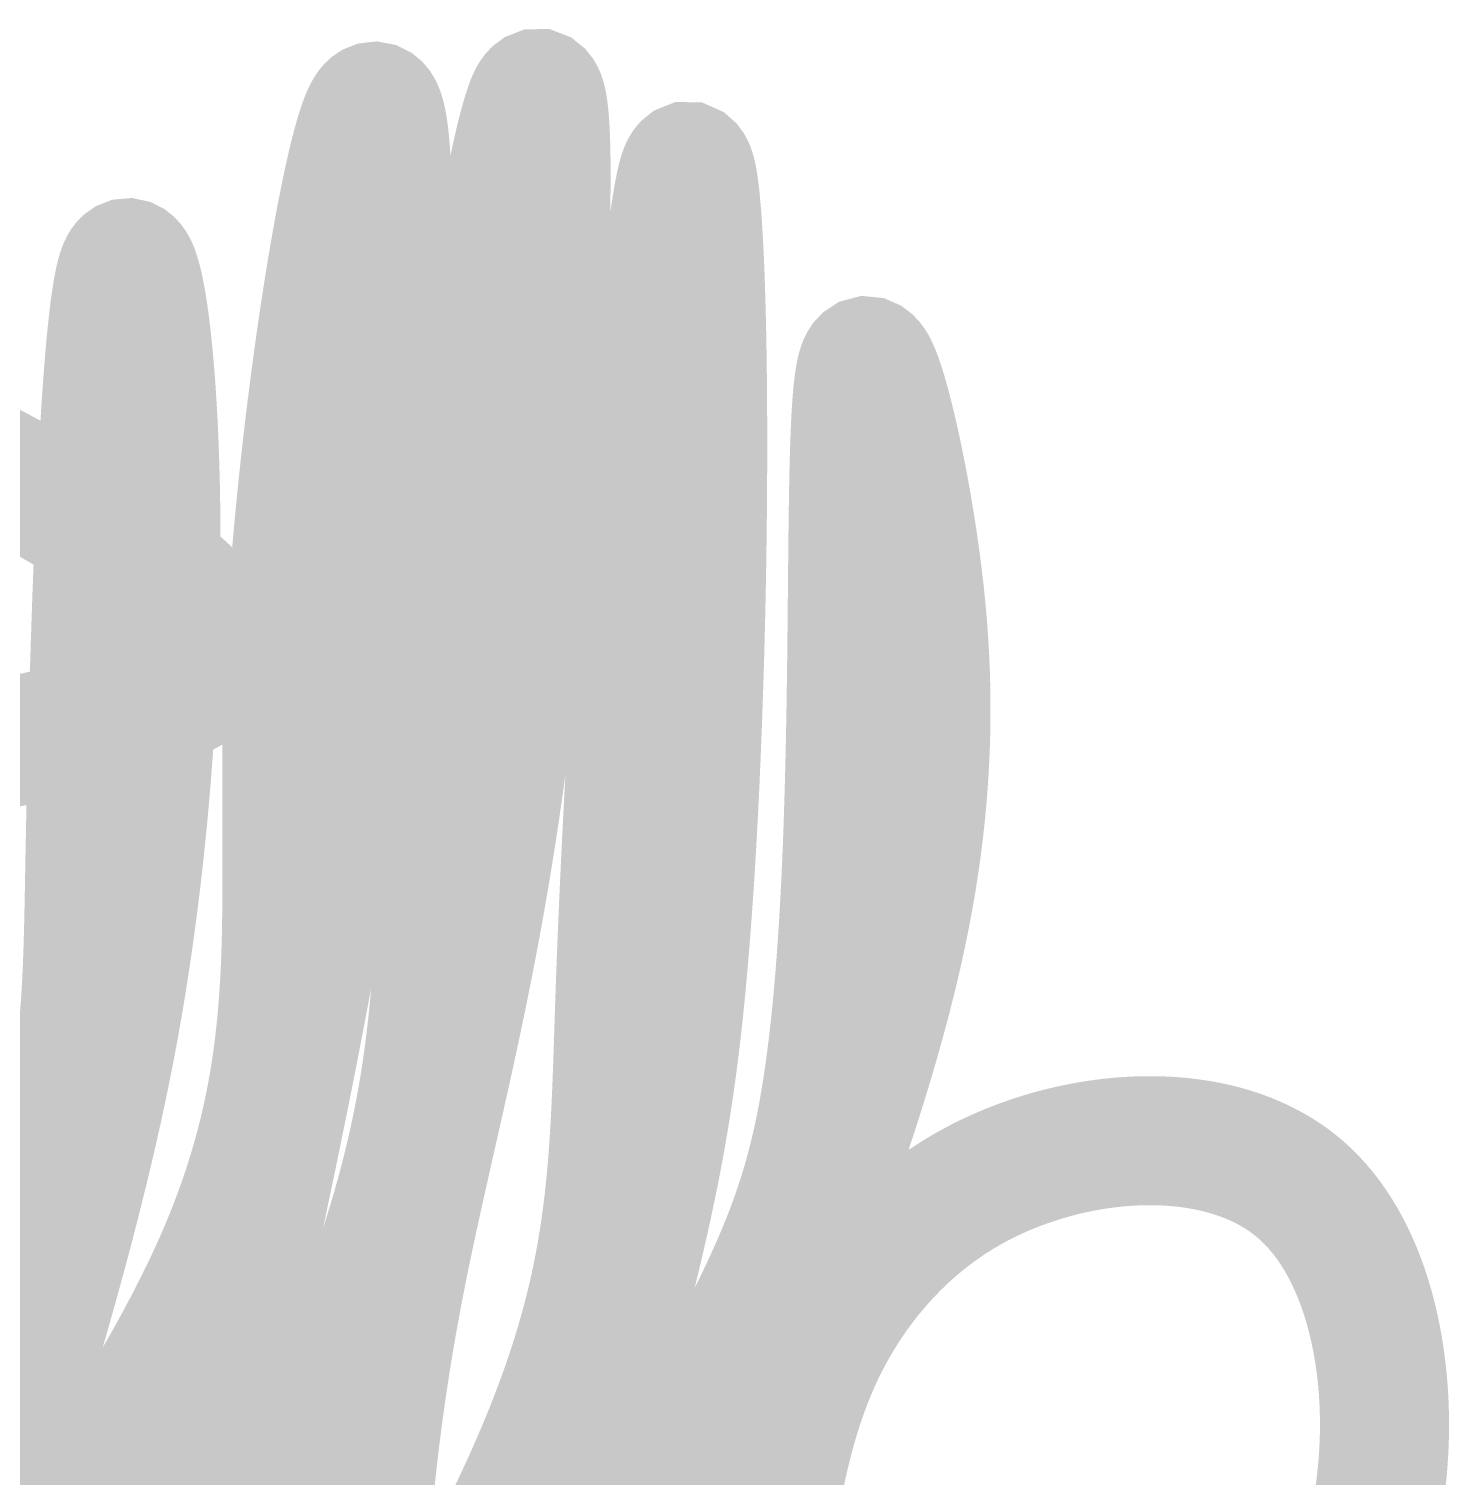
# Model space of a CAD drawing. Header units: millimetres. Extents: x 108335 to 288936, y -578047 to -548347.
# Drawn here: x 212754.4 to 212886.4, y -553737.9 to -553603.3 of the extents above; entities that cross this region are included whole.
import ezdxf
from ezdxf.enums import TextEntityAlignment as Align

# ---------------------------------------------------------------- set-up
doc = ezdxf.new("R2010")
doc.units = ezdxf.units.MM
doc.header["$MEASUREMENT"] = 0
for name, color, linetype, lineweight in [('LC Dim', 8, 'Continuous', 18), ('LC ISO', 153, 'Continuous', 13), ('LC Net thay', 7, 'Continuous', 25), ('LC Text1', 3, 'Continuous', 20)]:
    doc.layers.add(name, color=color, linetype=linetype, lineweight=lineweight)
doc.styles.add('Khungten', font='VHAVAN.TTF', dxfattribs={"width": 0.9, "height": 5000})
doc.styles.add('Title', font='VHBLACK.TTF', dxfattribs={"width": 0.8})

# ---------------------------------------------------------------- blocks, each defined once
blk = doc.blocks.new('a tuan anh')
at = {"layer": 'LC ISO', "const_width": 30}
for points in [[(175.2264094937564, 29.85098940899479), (182.3256619141612, 31.47080335929058), (189.4816838675761, 33.13686471321853), (196.6957157962024, 34.84993279217451), (200.3201728094427, 35.72493924324226), (203.9298433937074, 36.61582836951129), (207.4943209551129, 37.52664572620415), (209.2501102622773, 37.99079173078644), (210.9831988057558, 38.46143688073789), (212.6897857495787, 38.93908687200746), (214.3660702577326, 39.42424740050046), (216.0082514942624, 39.91742416215129), (217.61252862314, 40.41912285287981), (219.1751008084102, 40.92984916862042), (220.6921672140743, 41.45010880529298), (222.1599270041334, 41.98040745881735), (223.5745793426177, 42.52125082511338), (224.9323233935283, 43.07314460011548), (226.2293583208811, 43.63659447975806), (227.4618832886772, 44.21210615994642), (228.6260974609322, 44.80018533660041), (229.7182000016765, 45.40133770566899), (230.7343900748965, 46.01606896305748), (231.2128301749472, 46.32868470484391), (231.6708668446227, 46.64488480470027), (232.1080249794177, 46.96473247458925), (232.5238294748415, 47.28829092651722), (232.9178052264033, 47.61562337246141), (233.2895447042247, 47.94678253887105), (233.6390632830153, 48.28175553012989), (233.9665396021737, 48.62050411682867), (234.2721526499954, 48.96299001543957), (234.5560814147175, 49.30917494243477), (234.8185048846208, 49.65902061427187), (235.059602047957, 50.01248874745215), (235.2795518929925, 50.36954105843324), (235.4785334079788, 50.73013926367275), (235.656725581197, 51.09424507964286), (235.8143074008985, 51.46182022284484), (235.9514578553499, 51.83282640972175), (236.0683559328027, 52.20722535676032), (236.1651806215377, 52.58497878041817), (236.2421109098068, 52.96604839718202), (236.2993257858761, 53.3503959235095), (236.337004238012, 53.73798307587276), (236.3544678235048, 54.52272312462446), (236.2959335724008, 55.31996227521449), (236.1628333908011, 56.12939425937657), (235.9565991848067, 56.95071280890261), (235.6786628605041, 57.78361165556998), (235.3304563240235, 58.62778453114151), (234.9134114814369, 59.48292516739457), (234.4289602388744, 60.34872729610652), (233.878534502408, 61.22488464902563), (233.2635661781678, 62.11109095794382), (232.5854871722404, 63.00703995463846), (231.8457293907122, 63.91242537085782), (231.0457247397135, 64.82694093839382), (230.1869051253307, 65.75028038899472), (229.2707024536794, 66.68213745445246), (228.2985486308462, 67.62220586654439), (227.2718755629321, 68.57017935701879), (226.1921151560382, 69.52575165766757), (225.0606993162946, 70.48861650025356), (223.8790599497588, 71.45846761653956), (222.6486289625609, 72.43499873830297), (221.370838260802, 73.41790359732113), (220.047119750554, 74.40687592537142), (218.6789053379616, 75.40160945420212), (217.2676269290969, 76.40179791560513), (215.8147164300899, 77.40713504134328), (214.3216057469981, 78.41731456320849), (212.7897267859662, 79.43203021293448), (211.2205114530661, 80.45097572231316), (209.6153916544135, 81.47384482312191), (207.9757992961095, 82.50033124712354), (206.303166284255, 83.53012872609543), (204.5989245249511, 84.56293099180039), (202.864505924299, 85.59843177601579), (201.1013423883996, 86.63632481050445), (199.3108658233541, 87.67630382705829), (197.494508135278, 88.71806255742558), (195.6537012302433, 89.76129473339824), (193.7898770143802, 90.80569408672454), (191.9044673937606, 91.8509543491964), (189.9989042745146, 92.89676925257663), (186.1330451645335, 94.98883790915716), (182.2037549332017, 97.07944991064142), (178.2224888293713, 99.16615511119016), (174.2007021018362, 101.2465033649642)], [(176.6139217449818, -134.2255990901322), (178.2828572587896, -130.0157353547111), (179.9385800026066, -125.74754582491), (181.5754296914965, -121.4362951318617), (183.1877460405522, -117.0972479066841), (184.7698687648663, -112.7456687805097), (186.3161375795316, -108.3968223845004), (187.820892199612, -104.065973349745), (189.2784723402001, -99.76838630741986), (189.9878031416447, -97.63683623063844), (190.6832177163888, -95.51932588862837), (191.3640085287916, -93.4177633602958), (192.0294680432562, -91.33405672453227), (192.6788887241564, -89.27011406020029), (193.3115630358807, -87.2278434462205), (193.9267834428319, -85.2091529614845), (194.5238424093695, -83.21595068488386), (195.1020323998819, -81.25014469528105), (195.6606458787865, -79.31364307159674), (196.1990843370586, -77.40806762145075), (196.7174628690991, -75.533166443769), (197.2161835950974, -73.68793399364222), (197.6956494178448, -71.87136267137248), (198.1562632400746, -70.08244487727643), (198.5984279645781, -68.32017301162705), (199.0225464941177, -66.58353947477008), (199.4290217314847, -64.87153666696395), (199.8182565794123, -63.1831569885544), (200.1906539406918, -61.51739283979987), (200.5466167180857, -59.87323662104609), (200.8865478143562, -58.24968073256605), (201.2108501322946, -56.64571757467638), (201.5199265746633, -55.06033954767918), (201.8141800442099, -53.49253905187652), (202.094013443726, -51.9413084875705), (202.3598296759592, -50.40564025506319), (202.6120316437155, -48.88452675467124), (203.0772043967736, -45.88193355138355), (203.4927549250715, -42.92546808015322), (203.8619064507511, -40.00706954341149), (204.187882195969, -37.11867714358959), (204.4739053828671, -34.25223008307512), (204.7231992336165, -31.39966756432841), (204.9389869703591, -28.5529287897516), (205.1244918152515, -25.70395296180504), (205.2829369904357, -22.84467928287631), (205.4175457180827, -19.96704695541121), (205.5315412203199, -17.06299518182641), (205.628146719333, -14.12446316456771), (205.7105854372639, -11.14339010602271), (205.7820805962547, -8.11171520865173), (205.8458554184617, -5.021377674856922), (205.9051331260416, -1.864316707098624), (205.9631369411509, 1.367528492250131), (205.9926683959493, 3.014014177984791), (206.0230802184669, 4.682173079519998), (206.054567863408, 6.3720532618172), (206.0871442633797, 8.082858548150398), (206.1555876594502, 11.56393299263436), (206.2284590687777, 15.11877353244927), (206.3058071534906, 18.74075728704338), (206.3876805757172, 22.42326137585042), (206.474127997586, 26.1596629183332), (206.5651980811817, 29.94333903392544), (206.6609394886473, 33.76766684208997), (206.7614008820965, 37.62602346227504), (206.8666309236578, 41.51178601391439), (207.091591599572, 49.33903738937806), (207.3362108133442, 57.19643792405259), (207.6008778619434, 65.03100457353867), (207.7408509796078, 68.92316798993852), (207.885982042324, 72.78975429339334), (208.0363197122206, 76.6241406033514), (208.1919126514258, 80.41970403923187), (208.3528095220536, 84.16982172051212), (208.5190589862177, 87.8678707666113), (208.6907097060466, 91.50722829702136), (208.8678103436687, 95.08127143114689), (209.0504095611977, 98.58337728845072), (209.143786344328, 100.305384088133), (209.2385560207185, 102.0069229883957), (209.3347246731719, 103.6871661291661), (209.4322983844031, 105.3452856504009), (209.5312832372147, 106.9804536920128), (209.6316853143508, 108.5918423939293), (209.7335106985847, 110.1786238960922), (209.8367654726753, 111.7399703384435), (209.9414557193813, 113.2750538608816), (210.0475875214906, 114.7830466033629), (210.155166961762, 116.2631207058148), (210.2642001229397, 117.7144483081647), (210.3746930877969, 119.1362015503255), (210.4866519391217, 120.5275525722536), (210.6000827596581, 121.8876735138765), (210.714991632165, 123.2157365151361), (210.8313846394303, 124.5109137159307), (210.9492678641836, 125.7723772562167), (211.0686473892274, 126.9992992759071), (211.1895292973059, 128.1908519149583), (211.3119196711923, 129.3462073132687), (211.4358245936455, 130.4645376107947), (211.5612501474388, 131.5450149474636), (211.688202415331, 132.5868114631885), (211.8166874800809, 133.5890992979257), (211.9467114244762, 134.5510505916027), (212.0782803312468, 135.4718374841323), (212.2114002831804, 136.3506321154418), (212.3460773630504, 137.1866066255025), (212.4823176536011, 137.9789331541979), (212.6201272376056, 138.7267838414846), (212.7595121978375, 139.42933082729), (212.9004786170408, 140.0857462515414), (213.0430325779889, 140.6952022541809), (213.1871801634697, 141.2568709751213), (213.3329274562275, 141.7699245543045), (213.4802805390209, 142.2335351316724), (213.6292454946233, 142.6468748471234), (213.7798244339938, 143.0091564356262), (213.9319531176734, 143.3202707831515), (214.0855124414375, 143.5806695357896), (214.2403816523583, 143.7908211901668), (214.396439997523, 143.9511942429235), (214.5535667240329, 144.0622571906424), (214.7116410789604, 144.1244785299932), (214.8705423093925, 144.1383267575584), (215.0301496624015, 144.1042703700077), (215.1903423851181, 144.0227778639528), (215.3509997245856, 143.8943177360052), (215.5120009279199, 143.719358482791), (215.6732252421789, 143.4983686009509), (215.8345519144787, 143.2318165870965), (215.9958601918916, 142.9201709378685), (216.1570293215045, 142.5639001498785), (216.3179385504045, 142.1634727197525), (216.4784671256784, 141.7193571441167), (216.6384942944132, 141.2320219196117), (216.7978993036959, 140.7019355428492), (216.9565614006133, 140.1295665104553), (217.1143598322524, 139.5153833190561), (217.2711738457147, 138.8598544652923), (217.4268826880434, 138.1634484457609), (217.5813656063838, 137.4266337571025), (217.734501847779, 136.6498788959434), (217.8861706593307, 135.8336523589096), (218.0362512881111, 134.9784226426127), (218.1846229812363, 134.084658243708), (218.3311649857787, 133.1528276587924), (218.4757565488253, 132.1833993845066), (218.6182769174484, 131.1768419174623), (218.7586053387495, 130.1336237543001), (218.8966210598301, 129.054213391646), (219.032203327748, 127.9390793261118), (219.1652313896047, 126.7886900543381), (219.2955844924727, 125.6035140729364), (219.4231418834534, 124.3840198785474), (219.5477828096482, 123.1306759677682), (219.6693865181151, 121.8439508372539), (219.7878322559409, 120.5243129836308), (219.9029992702417, 119.1722309034958), (220.0147668080754, 117.7881730935042), (220.1230141165433, 116.3726080502674), (220.2276204427326, 114.9260042704118), (220.3284650337155, 113.4488302505633), (220.4254271365935, 111.9415544873482), (220.518385998439, 110.4046454773925), (220.6072208663682, 108.8385717173223), (220.6918109874387, 107.2438017037639), (220.7720356087375, 105.6208039333287), (220.8477739773807, 103.9700469026575), (220.9189053404261, 102.2919991083909), (220.9853089449607, 100.5871290471114), (221.0468640380859, 98.85590521548875), (221.1034498668741, 97.09879611012002), (221.1549456784269, 95.31627022763132), (221.2012307198311, 93.50879606467788), (221.2421842381591, 91.67684211784217), (221.2776854805124, 89.82087688377942), (221.3076136939635, 87.94136885911576), (221.3318481255992, 86.0387865404482), (221.350268022521, 84.11359842444654), (221.362752631816, 82.16627300769323), (221.3691812005418, 80.19727878684353), (221.3694329758291, 78.20708425849443), (221.3633872047358, 76.19615791930119), (221.3509231343487, 74.16496826588991), (221.3319200117548, 72.11398379484308), (221.3062570840702, 70.04367300283047), (221.2344688016747, 65.84694644238334), (221.1345922638575, 61.57853655749932), (221.0056614473142, 57.24219132121652), (220.8467103287549, 52.84165870651486), (220.6567728848604, 48.3806866864179), (220.4348830923118, 43.8630232339201), (220.1800749278336, 39.29241632203048), (219.8913823680923, 34.67261392374348), (219.5678393897979, 30.00736401208269), (219.2084799696313, 25.300414560028), (218.8123380843026, 20.55551354058844), (218.3784477104928, 15.77640892678755), (217.9058428248973, 10.96684869160526), (217.3935574042116, 6.130580808065133), (216.8406254251313, 1.271353249147069), (216.2460808643664, -3.607086012110813), (215.6089576985833, -8.500989002743154), (214.9282899044774, -13.40660774971184), (214.2031114587735, -18.32019428003696), (213.4324563381233, -23.23800062069495), (212.6153585192515, -28.1562787987059), (211.7508519788389, -33.07128084104625), (210.8379706935957, -37.97925877470698), (209.8765074038383, -42.87626202052343), (208.8696722173918, -47.75742748883204), (207.8216369030124, -52.6176353058836), (206.7365732822946, -57.45176558376988), (205.6186531768035, -62.25469843466999), (204.472048408119, -67.02131397067569), (203.3009307978209, -71.74649230392242), (202.1094721674745, -76.42511354654562), (200.9018443386885, -81.05205781068071), (199.6822191330284, -85.62220520844858), (198.4547683720593, -90.13043585198466), (197.2236638773902, -94.57162985340983), (195.9930774705717, -98.94066732485953), (195.3792822443647, -101.0965273968759), (194.7671809731983, -103.2324283784546), (194.1572951347916, -105.3477302836254), (193.5501462068496, -107.4417931263451), (192.9462556670478, -109.5139769206871), (192.346144993091, -111.5636416806519), (191.7503356626839, -113.5901474202547), (191.1593491535314, -115.5928541535104), (190.5737069433089, -117.5711218944198), (189.9939305097214, -119.5243106570269), (189.4205413304589, -121.4517804553179), (188.8540608832409, -123.3528913033369), (188.2950106457429, -125.2270032150846), (187.7439120956697, -127.0734762045904), (187.2012867107405, -128.8916702858551), (186.6676559686166, -130.6809454729082), (186.1435413470172, -132.4406617797504), (185.6294643236324, -134.1701792203967), (185.1259463761526, -135.8688578088913), (184.6335089822969, -137.5360575592204), (184.1526736197411, -139.1711384854279), (183.6839617662044, -140.7734606014856), (183.227894899348, -142.3423839214665), (182.7849944969057, -143.8772684593423), (182.3557820365677, -145.3774742291571), (181.9407789960242, -146.8423612448969), (181.5405068529653, -148.2712895206059), (181.1554870851105, -149.6636190702993), (180.7862411701208, -151.0187099079776), (180.43329058573, -152.3359220476705), (180.0971568096138, -153.6146155033784)], [(197.1784958036151, -153.0325664479024), (198.1357505095657, -151.766680357352), (199.1045992503787, -150.4694055833243), (200.0841472879838, -149.1418702863884), (201.0734998842818, -147.7852026270994), (202.0717623011733, -146.4005307660263), (203.0780398005736, -144.9889828637533), (204.0914376443689, -143.5516870808497), (205.1110610944888, -142.0897715778556), (206.1360154128342, -140.604364515355), (207.1654058612912, -139.0965940539318), (208.1983377017896, -137.5675883541262), (209.2339161962445, -136.0184755765222), (211.3094341945834, -132.8644414301962), (213.3848019515572, -129.6435168994649), (215.4528615624295, -126.3647272689122), (217.506455122435, -123.037097823064), (219.5384247268521, -119.6696538464748), (221.5416124709154, -116.2714206236706), (223.5088604498596, -112.8514234392205), (225.4330107589776, -109.4186875776504), (227.3069054934749, -105.982238323515), (229.1233867486299, -102.5511009613692), (230.8752966197062, -99.13430077573867), (231.724800440963, -97.43409752554726), (232.5554772019241, -95.74086305119272), (233.3664321644756, -94.05572551322985), (234.1567705905472, -92.3798130722571), (234.9255977420253, -90.71425388881471), (235.6721822626132, -89.05998516138061), (236.3966038757644, -87.41699609108036), (237.0991935210477, -85.78498225541261), (237.7802822134981, -84.16363914360409), (238.4402009682235, -82.55266224486695), (239.079280800288, -80.95174704844248), (239.6978527247848, -79.36058904351376), (240.2962477567926, -77.77888371932204), (240.8747969113901, -76.20632656507951), (241.4338312036416, -74.64261306999833), (241.9736816486547, -73.08743872330524), (242.4946792614937, -71.54049901422695), (242.9971550572373, -70.00148943196109), (243.9478652577673, -66.94604260474443), (244.8284603709035, -63.91866215543996), (245.641588517261, -60.91691199777415), (246.3898978174984, -57.93835604547348), (247.0760363922454, -54.98055821229354), (247.7026523621607, -52.04108241198992), (248.2723938478739, -49.11749255827453), (248.7879089700145, -46.20735256491753), (249.2518458492414, -43.30822634565993), (249.6668526061985, -40.41767781421368), (250.0355773615011, -37.53327088434889), (250.3606682358077, -34.65256946980662), (250.6447733497625, -31.77313748431334), (250.8905408239953, -28.89253884162463), (251.1006187791645, -26.00833745548152), (251.2776553358854, -23.11809723962506), (251.4242986148165, -20.21938210779626), (251.5431967366021, -17.30975597373617), (251.6369978218572, -14.38678275118582), (251.7083499912551, -11.44802635390079), (251.7599013654253, -8.491050695607555), (251.7943000649975, -5.513419690047158), (251.8141942106304, -2.512697250975179), (251.8222319229535, 0.5135527078818996), (251.8210613226111, 3.567766272768495), (251.8133305302326, 6.652379529943573), (251.8016876664769, 9.769828565666103), (251.7887808519736, 12.92254946619505), (251.7772582073667, 16.11297831780394), (251.7697678533004, 19.34355120672262), (251.768957910419, 22.61670421922463), (251.7774764993519, 25.93487344156893), (251.7979717407434, 29.30049495999992), (251.833091755223, 32.71600486079114), (251.885484663464, 36.183839230187), (251.9577985860815, 39.70643415446102), (252.0526816437196, 43.28622571985761), (252.1727819570224, 46.92565001263574), (252.3207476466196, 50.62714311905438), (252.4986681694427, 54.39179305333528), (252.7060754433915, 58.21451641271415), (252.9417699476617, 62.08846481124056), (253.2045521032414, 66.0067897225963), (253.4932223311189, 69.9626426203904), (253.8065810523258, 73.94917497830465), (254.1434286878502, 77.95953826996265), (254.5025656586804, 81.98688396901707), (254.8827923858335, 86.02436354913516), (255.2829092903121, 90.06512848395505), (255.7017167930899, 94.10233024714398), (256.1380153151986, 98.12912031231099), (256.5906052776409, 102.1386501531524), (257.0582871013903, 106.1240712432918), (257.5398612074787, 110.078535056382), (258.0341280168795, 113.9951930660754), (258.5398879505956, 117.867196746025), (259.055941429644, 121.6876975698688), (259.5810888750275, 125.449847011274), (260.1141307077341, 129.1467965438787), (260.6538673487667, 132.7716976413503), (260.9258713539748, 134.5549898624013), (261.1990992191277, 136.3177017772978), (261.473400996867, 138.0589773202373), (261.7486267398199, 139.7779604254174), (262.0246265006135, 141.4737950270355), (262.3012503318459, 143.1456250593328), (262.5783482861734, 144.7925944564777), (262.8557704162085, 146.4138471526967), (263.1333667745639, 148.0085270821874), (263.4109874138958, 149.5757781791617), (263.6884823868022, 151.1147443778173), (263.9657017459249, 152.6245696123806), (264.2424955438764, 154.1043978170346), (264.518713833284, 155.5533729259914), (264.7942066667747, 156.9706388734776), (265.0688240969757, 158.3553395936615), (265.3424161765142, 159.7066190207843), (265.6148329580028, 161.0236210890434), (265.8859244940977, 162.3054897326365), (266.1555408373824, 163.5513688857609), (266.4235320404987, 164.7604024826433), (266.6897481560882, 165.9317344574956), (266.9540392367635, 167.0645087444864), (267.2162553351372, 168.1578692778567), (267.4762465038511, 169.210959991804), (267.7338627955178, 170.2229248205258), (267.9889542627789, 171.1929076982487), (268.241370958247, 172.1200525591557), (268.4909629345639, 173.0035033374588), (268.7375802443275, 173.84240396737), (268.9810729401797, 174.6358983831014), (269.221291074733, 175.3831305188505), (269.4580847006437, 176.0832443088148), (269.6913038704952, 176.7353836872207), (269.9207986369438, 177.338692588266), (270.1464190526167, 177.8923149461334), (270.3680151700974, 178.3953946950787), (270.5854370420566, 178.8470757692703), (270.798534721107, 179.2465021029057), (271.0071582598612, 179.5928176302405), (271.2111577109463, 179.8851662854286), (271.4103851677501, 180.1227140931296), (271.6047515036917, 180.3052633509069), (271.7942338177672, 180.4333332247043), (271.9788127454667, 180.5074811617815), (272.1584689223091, 180.5282646094565), (272.3331829837844, 180.4962410150329), (272.5029355654115, 180.4119678257994), (272.6677073026804, 180.2760024890595), (272.8274788310955, 180.0889024521166), (272.9822307861759, 179.8512251622742), (273.131943803397, 179.5635280668212), (273.2765985182778, 179.2263686130464), (273.4161755663226, 178.8403042482969), (273.5506555830361, 178.405892419818), (273.6800192039227, 177.9236905749422), (273.8042470644577, 177.3942561609438), (273.9233198001893, 176.8181466251554), (274.0372180465929, 176.1959194148512), (274.1459224391729, 175.5281319773349), (274.2494136134337, 174.8153417599242), (274.3476722048945, 174.0581062098936), (274.4406788490305, 173.256982774561), (274.5284141813609, 172.4125289012154), (274.61085883739, 171.5253020371601), (274.6879934526223, 170.5958596296987), (274.7597986625478, 169.6247591261344), (274.826255102671, 168.6125579737418), (274.8873434085253, 167.5598136198532), (274.9430442155717, 166.4670835117577), (274.9933381593437, 165.334925096744), (275.0382058753312, 164.1638958221156), (275.0776279990387, 162.954553135176), (275.1115851659561, 161.7074544832285), (275.1400580116169, 160.4231573135767), (275.1630271715112, 159.1022190735093), (275.1804732811288, 157.7451972103299), (275.1923769759742, 156.3526491713419), (275.1987188915664, 154.9251324038341), (275.1994796633953, 153.4632043551246), (275.19463992698, 151.9674224724877), (275.1841803178104, 150.4383442032558), (275.1680814713909, 148.8765269946889), (275.146324023226, 147.2825282941194), (275.1188886088203, 145.6569055488362), (275.0857558636635, 144.0002162061428), (275.0469064232893, 142.313017713328), (275.0023209231731, 140.5958675177098), (274.9519799988193, 138.8493230665626), (274.8958642857469, 137.0739418072044), (274.8339544194459, 135.2702811869385), (274.7662310354353, 133.4388986530539), (274.692674769205, 131.580351652854), (274.613266256245, 129.6951976336422), (274.5279861320887, 127.7839940426929), (274.4368150322116, 125.8472983273532), (274.3397335921472, 123.8856679348828), (274.2367224473564, 121.8996603125997), (274.1277622333873, 119.8898329078074), (274.0128335857153, 117.8567431677948), (273.8919171398447, 115.8009485398507), (273.7649935312947, 113.723006471293), (273.6320433955552, 111.6234744094254), (273.4930473681306, 109.5029098015366), (273.3479860845255, 107.3618700949301), (273.1968401802296, 105.2009127369092), (273.0395902907767, 103.020595174763), (272.876217051642, 100.8214748557948), (272.531023066389, 96.36905573660624), (272.1611033084773, 91.84811495774193), (271.7663028619427, 87.26311209760024), (271.3464668108209, 82.61850673456502), (270.9014402391185, 77.91875844704919), (270.4310682308715, 73.16832681345113), (269.9351958700863, 68.37167141215468), (269.413668240828, 63.53325182157278), (268.866330427074, 58.65752762010379), (268.2930275128747, 53.74895838613156), (267.6936045822513, 48.81200369805447), (267.067906719225, 43.8511231343), (266.4157790078316, 38.87077627322287), (265.7370665320777, 33.87542269326514), (265.0316157134512, 28.86952063886565), (264.2997014202556, 23.85710103507154), (263.5426378885895, 18.8411581741093), (262.7618939016538, 13.82453220775642), (261.9589382426348, 8.810063287804951), (261.1352396947332, 3.800591566061485), (260.2922670411645, -1.201042805696488), (259.4314890650858, -6.191999675647821), (258.5543745497125, -11.16943889204413), (257.662392278231, -16.13052030304971), (256.7570110338565, -21.07240375688707), (255.8396995997755, -25.99224910176417), (254.9119267591595, -30.88721618588897), (253.9751612952386, -35.75446485745488), (253.0308719911845, -40.59115496466984), (252.0805276301835, -45.39444635577092), (251.1255969954655, -50.16149887893698), (250.1675488702022, -54.88947238237597), (249.2078520375799, -59.57552671429585), (248.247975280814, -64.21682172289002), (247.2893873830908, -68.8105172564101), (246.3335571275966, -73.35377316300583), (245.3819532975467, -77.84374929091427), (244.4360446761129, -82.27760548835795), (243.4973000465252, -86.65250160350115), (242.5671881919261, -90.96559748458094), (241.6471778955602, -95.21405297980527), (240.7387379405845, -99.395027937353), (239.8433371102292, -103.5056822054612), (238.9624441876658, -107.5431756323087), (238.5278971865482, -109.5335994828347), (238.0975279560953, -111.5046680661326), (237.671520094169, -113.4560263632156), (237.2500571987039, -115.3873193551117), (236.8333228675765, -117.2981920228485), (236.4215006986924, -119.188289347454), (236.0147742899571, -121.0572563099704), (235.6133272392617, -122.9047378913965), (235.2173431445262, -124.7303790727747), (234.8270056036126, -126.5338248351181), (234.4424982144556, -128.3147201594547), (234.0640045749315, -130.0727100268268), (233.6917082829459, -131.8074394182477), (233.3257929364045, -133.5185533147451), (232.9664421331981, -135.2056966973323), (232.6138394712325, -136.8685145470663), (232.2681685484131, -138.5066518449312), (231.9296129626164, -140.1197535719839), (231.5983563117625, -141.7074647092377), (231.2745821937424, -143.2694302377349), (230.9584742064617, -144.8052951384743), (230.6502159478259, -146.3147043924982), (230.3499910157116, -147.7973029808345), (230.0579830080242, -149.2527358845109), (229.7743755226838, -150.6806480845262), (229.499352157567, -152.0806845619518), (229.2330965105793, -153.4524902977573)], [(245.8547159279115, -153.21497793046), (246.568777765875, -151.8061208234285), (247.2882662020565, -150.3733007317496), (248.0127060783852, -148.9173538070172), (248.7416222367901, -147.4391162008687), (249.4745395191712, -145.9394240648835), (250.2109827674285, -144.4191135506844), (251.6925465292588, -141.3199819940783), (253.1825122575392, -138.1484107439173), (254.6770786875859, -134.9110890130687), (256.172444554657, -131.6147060144431), (257.6648085940687, -128.2659509608784), (259.1503695411084, -124.8715130652708), (260.6253261310485, -121.4380815404729), (262.0858770991763, -117.9723455993808), (263.5282211807935, -114.4809944548615), (264.9485571111727, -110.9707173197967), (266.3430836256011, -107.4482034070534), (267.7079994593805, -103.9201419294986), (269.039503347798, -100.3932221000141), (270.3337940261117, -96.87413313148136), (271.5870702296525, -93.36956423676747), (272.7955306936783, -89.8862046287395), (273.9553741534764, -86.43074352029362), (275.0627993443486, -83.00987012429687), (276.114005001582, -79.63027365361631), (276.6173377638479, -77.95804439502535), (277.105356440894, -76.29837368632434), (278.0362297137472, -73.01571648466052), (278.9086159322906, -69.77961545289145), (279.7245931612852, -66.58724324969808), (280.4862394655356, -63.43577253381955), (281.1956329097738, -60.32237596398045), (281.8548515588191, -57.24422619886172), (282.4659734774177, -54.19849589720252), (283.0310767303599, -51.18235771768377), (283.5522393824067, -48.19298431905918), (284.0315394983627, -45.22754836000968), (284.4710551429889, -42.28322249925986), (284.8728643810609, -39.35717939553433), (285.2390452773398, -36.44659170751402), (285.57167589663, -33.54863209393807), (285.8728343036782, -30.66047321350197), (286.144598563289, -27.77928772493033), (286.3890467402234, -24.90224828693317), (286.608256899257, -22.02652755822055), (286.8043071051798, -19.1492981975025), (286.9792754227528, -16.26773286348907), (287.1352399167517, -13.37900421491941), (287.3984696931439, -7.568747608864214), (287.5098911051027, -4.641564968827879), (287.6106209525897, -1.695909649060923), (287.7027373003948, 1.271045691712061), (287.7883182132791, 4.262128394795582), (287.8694417560328, 7.280165801465046), (287.9481859934167, 10.32798525301041), (288.0266289902211, 13.40841409072164), (288.106848811236, 16.52427965588868), (288.1909235212079, 19.67840928980149), (288.2809311849123, 22.87363033372094), (288.378949867154, 26.11277012896608), (288.4870576326939, 29.39865601681231), (288.607332546293, 32.7341153385496), (288.7418526727561, 36.1219754354679), (288.892696076844, 39.56506364884262), (289.0619408233324, 43.06620731996372), (289.2516649769968, 46.62823379013571), (289.4639466026129, 50.25397040063399), (289.7008637649706, 53.94624449274852), (289.9644844018912, 57.70785194038763), (290.2557839354558, 61.53819385102543), (290.5736839024175, 65.43028930887522), (290.9168790749536, 69.37645277407137), (291.2840642251831, 73.36899870670459), (291.6739341252687, 77.40024156690924), (292.0851835473295, 81.46249581477605), (292.5165072635282, 85.54807591045392), (292.9666000459838, 89.64929631403356), (293.9178718983021, 97.86791588537744), (294.4164405124466, 101.9699439733668), (294.928557281426, 106.0568702097225), (295.4529169774032, 110.1210090545355), (295.9882143724972, 114.1546749679546), (296.5331442388706, 118.1501824100851), (297.0864013486571, 122.0998458410177), (297.6466804740048, 125.9959797209012), (298.2126763870619, 129.8308985098265), (298.7830838599475, 133.5969166679133), (299.0695340476377, 135.4516862791788), (299.3565976648388, 137.2863486552669), (299.6441115580674, 139.0999431037199), (299.9319125738402, 140.8915089320217), (300.2198375587031, 142.6600854477147), (300.5077233591292, 144.4047119582829), (300.7954068216786, 146.1244277712685), (301.0827247928391, 147.8182721941557), (301.369514119142, 149.4852845344867), (301.6556116471038, 151.1245040997746), (301.9408542232413, 152.7349701975181), (302.2250786940713, 154.3157221352303), (302.5081219061103, 155.8657992204389), (302.7898207058897, 157.3842407606426), (303.0700119398971, 158.8700860633689), (303.3485324546782, 160.3223744361312), (303.6252190967498, 161.7401451864571), (303.899908712614, 163.1224376218161), (304.172438148802, 164.468291049765), (304.4426442518161, 165.7767447778024), (304.7103638681874, 167.046838113456), (304.9754338444473, 168.27761036421), (305.2376910270832, 169.4681008376065), (305.4969722626265, 170.6173488411587), (305.7531143976084, 171.7243936823506), (306.0059542785166, 172.7882746687392), (306.2553287518967, 173.8080311077938), (306.5010746642511, 174.7827023070713), (306.7430288621108, 175.7113275740703), (306.9810281919781, 176.5929462162894), (307.2149095003842, 177.4265975412563), (307.4445096338313, 178.2113208564988), (307.6696654388506, 178.9461554695008), (307.8902137619589, 179.6301406878047), (308.1059914496727, 180.262315818909), (308.3168353485089, 180.8417201703269), (308.5225823049841, 181.3673930495861), (308.7230691656296, 181.8383737641852), (308.9181327769329, 182.2537016216374), (309.1076099854399, 182.612415929485), (309.2913376376528, 182.9135559952119), (309.4691525801027, 183.1561611263314), (309.6408916592918, 183.3392706303857), (309.8063989840157, 183.4619867833972), (309.9656282506621, 183.5243620553665), (310.1186179906072, 183.5271844900271), (310.2654089450662, 183.4712612916774), (310.4060418552835, 183.3573996645864), (310.5405574624892, 183.1864068130817), (310.668996507884, 182.959089941447), (310.7913997327123, 182.6762562539807), (310.9078078781895, 182.3387129549665), (311.0182616855454, 181.9472672487173), (311.1228018959955, 181.5027263395168), (311.2214692507696, 181.0058974316635), (311.3143044910976, 180.4575877294556), (311.4013483581948, 179.8586044371914), (311.4826415932766, 179.2097547591547), (311.5582249375875, 178.5118458996585), (311.6281391323428, 177.7656850629864), (311.6924249187578, 176.9720794534369), (311.7511230380915, 176.1318362753082), (311.8042742315156, 175.2457627328986), (311.8519192402891, 174.3146660304919), (311.894098805642, 173.3393533724011), (311.9308536687749, 172.3206319628953), (311.9622245709179, 171.2593090063019), (311.9882522533007, 170.1561917068902), (312.0089774571534, 169.0120872689877), (312.0244409237057, 167.8278028968489), (312.0346833941585, 166.6041457948013), (312.0397456097417, 165.3419231671432), (312.0396683116851, 164.041942218144), (312.0344922412187, 162.7050101521017), (312.0242581395723, 161.3319341733441), (312.0090067479468, 159.9235214861401), (311.9887788075721, 158.4805792947882), (311.9636150596925, 157.0039148035867), (311.9335562455235, 155.4943352168339), (311.8986431062658, 153.9526477388281), (311.8589163831784, 152.3796595738677), (311.8144168174622, 150.7761779262364), (311.7651851503615, 149.1430100002326), (311.7112621230772, 147.4809630001546), (311.6526884768537, 145.7908441303007), (311.5895049529063, 144.0734605949547), (311.5217522924504, 142.329619598444), (311.4494712367305, 140.5601283450378), (311.3727025269473, 138.76579403902), (311.2914869043598, 136.9474238847179), (311.2058651101543, 135.1058250864153), (311.1158778855752, 133.241804848396), (311.0215659718378, 131.3561703749583), (310.9229701101722, 129.4497288704151), (310.7130895079754, 125.5776535851764), (310.4865620087367, 121.6320366270083), (310.2437135422661, 117.6193356302974), (309.9848700383591, 113.5460082294012), (309.7103574268258, 109.4185120587063), (309.4205016374326, 105.2433047525556), (309.1156286000041, 101.0268439453212), (308.7960642443068, 96.77558727137512), (308.4621345001506, 92.49599236507493), (308.1141652973165, 88.19451686079265), (307.3774122348404, 79.55175459575548), (306.5884124952136, 70.89896155118186), (306.1751349459664, 66.58494757248263), (305.7497735168145, 62.28779880200454), (305.3126541375532, 58.01397287410509), (304.8641027379781, 53.76992742315633), (304.4044452478993, 49.56212008351577), (303.9340075970831, 45.39700848955545), (303.4531157153397, 41.28105027566198), (302.9620955324644, 37.22070307616377), (302.4612729782384, 33.22242452544742), (301.9509739824862, 29.29267225787044), (301.4315388813557, 25.43652980156185), (300.9033690411889, 21.65325953396678), (300.3668819865561, 17.94058262409817), (299.8224952422024, 14.29622023079719), (299.2706263328437, 10.71789351289044), (298.7116927832103, 7.203323629219085), (298.1461121180328, 3.750231738609727), (297.5743018620269, 0.3563389998889761), (296.9966795399232, -2.980633428087458), (296.4136626764375, -6.262964386522071), (295.8256687962858, -9.492932716559153), (295.2331154242274, -12.67281725935754), (294.6364200849493, -15.80489685610519), (294.0360003031965, -18.89145034796093), (293.4322736036847, -21.9347565760836), (292.8256575111445, -24.93709438166115), (292.2165695503063, -27.90074260585243), (291.6054272458714, -30.82798008980171), (290.9926481225848, -33.7210856747115), (290.3786497051624, -36.58233820172609), (289.7638495183346, -39.41401651203341), (289.1486650868173, -42.21839944677777), (288.533513935341, -44.99776584714709), (287.9188135886216, -47.75439455430023), (286.6924354083894, -53.20855425359332), (285.4728707438917, -58.59910927404417), (284.2634597929573, -63.94429034496716), (283.067542753357, -69.26232819570578), (281.8884376379719, -74.57268463626679), (280.7292964131339, -79.90403570639319), (279.5931957982393, -85.28923303277406), (279.0347470777924, -88.01229664304992), (278.4832121397485, -90.76114893858903), (277.9389755274169, -93.53989895977429), (277.402421784107, -96.35265574703226), (276.8739354531281, -99.20352834076039), (276.3539010777604, -102.0966257813416), (275.8427032013569, -105.0360571091878), (275.3407263671979, -108.0259313646966), (274.8483551185782, -111.0703575882653), (274.3659739988361, -114.173444820306), (273.8939675512374, -117.3393021012016), (273.4327203191351, -120.5720384713495), (272.9826168458094, -123.8757629711763), (272.544041674555, -127.2545846410503), (272.3291973719897, -128.9734409898956), (272.117379348696, -130.7126125213981), (271.9086356725747, -132.4726128656184), (271.7030144115415, -134.2539556526172), (271.5005636335118, -136.0571545124112), (271.301331406401, -137.8827230750903), (271.1053657981101, -139.7311749706714), (270.9127148765547, -141.6030238292296), (270.7234267096646, -143.4987832807965), (270.537549365341, -145.4189669554326), (270.3551309114991, -147.3640884831839), (270.1762194160547, -149.3346614940965), (270.000962828155, -151.330742237973), (269.8304152238125, -153.3482375917665)], [(301.0800173360622, -153.4076073617907), (302.0449149480846, -151.4708823661495), (302.991943579138, -149.5436992390605), (303.9192102027155, -147.6307054531062), (304.8248224206327, -145.7365470119548), (305.7074031695083, -143.8646653153264), (306.5670224546193, -142.0151192143385), (307.404002391937, -140.1873782469338), (308.2186650974763, -138.3809119510406), (309.0113326872088, -136.5951898646017), (309.7823272771202, -134.8296815255599), (310.5319709831965, -133.0838564718433), (311.2605859214236, -131.3571842413949), (311.968494207802, -129.6491343721427), (312.656017958303, -127.9591764020151), (313.3234792889416, -126.2867798689695), (313.9712003156747, -124.6314143109194), (314.5995031545026, -122.9925492658222), (315.2087099213968, -121.3696542715916), (315.7991427323723, -119.7621988661849), (316.3711237034004, -118.1696525875159), (316.9249749504816, -116.5914849735418), (317.4610185895872, -115.0271655621764), (317.9795767366886, -113.4761638913915), (318.4809715078154, -111.9379494990862), (318.9655250189244, -110.4119919232035), (319.433559386016, -108.8977607017005), (320.3213591520907, -105.9023554735177), (321.1469477339124, -102.9474901180365), (321.9129020594119, -100.0289209387411), (322.6217990564619, -97.14240423910087), (323.2762156529643, -94.28369632261456), (323.8787287768355, -91.44855349278077), (324.4319153559627, -88.6327320530836), (324.9383523182332, -85.83198830699257), (325.4006165915634, -83.04207855802088), (325.8212851038406, -80.2587591096235), (326.2029347829666, -77.47778626532818), (326.5481425568287, -74.6949163285899), (326.8594853533577, -71.9059056029073), (327.139540100412, -69.10651039177901), (327.3908837259223, -66.29248699867458), (327.616093157776, -63.45959172709263), (327.8177453238604, -60.60358088051726), (327.9984171520919, -57.72021076243254), (328.160685570343, -54.80523767633713), (328.3071275065449, -51.85441792570055), (328.4403198885848, -48.86350781403598), (328.5628396443353, -45.82826364479843), (328.677263701742, -42.74444172150106), (328.7861689886486, -39.60779834762798), (328.8921324330149, -36.41408982666326), (328.9977309626847, -33.15907246209099), (329.1055415055889, -29.83850255739526), (329.2181409896148, -26.44813641608926), (329.3381061285036, -22.98373099704622), (329.4674231565587, -19.44285055817454), (329.6061996607459, -15.82880939141614), (329.7541704498872, -12.14606276246195), (329.9110703328333, -8.399065937002888), (330.0766341183917, -4.592274180758977), (330.2505966153985, -0.7301427594356937), (330.4326926326612, 3.182873061276041), (330.622656979016, 7.142318015699857), (330.8202244632848, 11.14373683810118), (331.0251298942894, 15.18267426278908), (331.2371080808662, 19.25467502405809), (331.4558938318369, 23.35528385621728), (331.6812219560088, 27.48004549357574), (331.9128272622329, 31.62450467041344), (332.3938086560956, 39.95469457974832), (332.8967164840142, 48.31021145862178), (333.4194292166067, 56.65541318143369), (333.9598253244476, 64.95465762258391), (334.2359916661517, 69.07590769827948), (334.5157832781551, 73.17230265645776), (334.7989349692652, 77.23938723141328), (335.0851815483184, 81.27270615744055), (335.3742578241363, 85.26780416886322), (335.6658986055409, 89.22022599996126), (335.9598387013539, 93.12551638504374), (336.2558129204263, 96.97922005839064), (336.5535560715361, 100.7768817543256), (336.852802963549, 104.5140462071286), (337.1532884052867, 108.1862581511232), (337.4547472055565, 111.7890623205894), (337.7569141731801, 115.3180034498218), (337.9081803475274, 117.0533831038338), (338.0595241170086, 118.768626273144), (338.2109123327537, 120.463176049554), (338.362311845849, 122.136475524836), (338.5136895073956, 123.7879677907913), (338.6650121685234, 125.4170959391922), (338.8162466803042, 127.0233030618547), (338.9673598938534, 128.6060322505364), (339.1183186602721, 130.1647265970387), (339.2690898306901, 131.6988291931484), (339.4196402561647, 133.2077831306524), (339.569936787826, 134.6910315013374), (339.7199462767749, 136.1480173969903), (339.8696355741122, 137.5781839093979), (340.0189715309243, 138.980974130347), (340.1679209983558, 140.3558311516244), (340.316450827464, 141.7021980650316), (340.4645278693934, 143.0195179623261), (340.6121189752012, 144.3072339353239), (340.759190996032, 145.5647890758119), (340.9057107829722, 146.7916264755477), (341.0516451871226, 147.9871892263473), (341.1969610595843, 149.1509204199829), (341.3416252514726, 150.2822631482559), (341.4856046138739, 151.3806605029531), (341.6288659979182, 152.4455555758468), (341.7713762546773, 153.4763914587384), (341.9131022352667, 154.4726112434), (342.0540107907873, 155.4336580216332), (342.1940687723545, 156.3589748852246), (342.3332430310547, 157.2480049259466), (342.4715004180034, 158.1001912356005), (342.6088077843015, 158.9149769059877), (342.7451319810643, 159.6918050288659), (342.8804398593493, 160.4301186960365), (343.0146982703154, 161.1293609992863), (343.1478740650346, 161.7889750304021), (343.2799340946076, 162.4084038811852), (343.4108452101646, 162.9870906433935), (343.5405742627627, 163.5244784088281), (343.6690881035465, 164.0200102692907), (343.796353583617, 164.4731293165532), (343.9223375540605, 164.8832786424027), (344.0470068659779, 165.2499013386405), (344.1703283704846, 165.5724404970388), (344.2922689186817, 165.850339209399), (344.4127953616553, 166.0830405674933), (344.5318745505356, 166.2699876631086), (344.6494733364088, 166.4106235880463), (344.7655585703906, 166.5043914340786), (344.8800971035671, 166.5507342930068), (344.9930561592773, 166.5491141731763), (345.1044130205264, 166.4995043326926), (345.2141559406737, 166.402435558266), (345.3222737278556, 166.2584668306226), (345.4287551901652, 166.0681571305322), (345.533589135739, 165.8320654387353), (345.6367643726699, 165.5507507360307), (345.7382697091089, 165.2247720031301), (345.8380939531635, 164.854688220832), (345.9362259129412, 164.4410583698482), (346.0326543965784, 163.9844414309773), (346.1273682121682, 163.4853963849455), (346.2203561678471, 162.944482212537), (346.3116070717224, 162.3622578944778), (346.4011097319308, 161.7392824115523), (346.4888529565796, 161.076114744501), (346.5748255537765, 160.3733138741081), (346.6590163316578, 159.6314387810999), (346.741414098331, 158.8510484462313), (346.8220076619182, 158.0327018502867), (346.9007858305413, 157.1769579740067), (346.9777374123078, 156.2843757981464), (347.0528512153396, 155.355514303461), (347.1261160477588, 154.3909324707201), (347.1975207176874, 153.3911892806791), (347.2670540332329, 152.3568437140784), (347.3347048025316, 151.2884547517024), (347.4004618336912, 150.1865813742916), (347.4643139348191, 149.0517825626011), (347.5262499140372, 147.8846172973863), (347.5862585794675, 146.6856445594167), (347.6443287392322, 145.455423329433), (347.700449201453, 144.1945125882048), (347.7546087742521, 142.903471316502), (347.8067962657369, 141.5828584950505), (347.8570004840149, 140.23323310462), (347.9052102372225, 138.8551541259803), (347.9514143334673, 137.449180539872), (347.9956015808857, 136.0158713270648), (348.0377607875707, 134.5557854683138), (348.0778807616589, 133.0694819443597), (348.1159503112576, 131.5575197359867), (348.1519582445035, 130.0204578239209), (348.1858933694893, 128.4588551889465), (348.2177444943518, 126.8732708118187), (348.2475004271837, 125.264263673278), (348.2751499761362, 123.6323927540798), (348.3006819493312, 121.9782170350081), (348.3240851548471, 120.3022954968037), (348.3453484008351, 118.6051871202071), (348.3644604954025, 116.8874508860026), (348.396186462749, 113.3923307677615), (348.4191735218337, 109.821406988136), (348.4333321375889, 106.1791513931821), (348.4385727749905, 102.4700358289556), (348.4348058989854, 98.69853214151226), (348.4219419744913, 94.8691121768934), (348.3998914664699, 90.98624778118392), (348.3685648398678, 87.0544108004251), (348.3278725596319, 83.07807308068732), (348.2777250907093, 79.06170646801183), (348.2180328980321, 75.00978280845447), (348.1487064465764, 70.92677394810016), (348.0696562012599, 66.81715173297562), (347.9807926270296, 62.68538800915121), (347.773267351673, 54.37332341961155), (347.5254143400525, 46.02635494797141), (347.2365173117432, 37.68025736266281), (346.9058599863201, 29.37080543214688), (346.7246473745618, 25.24100120257935), (346.5327260833583, 21.13377392487018), (346.3300065776566, 17.05359544511884), (346.1163993224036, 13.0049376093375), (345.8918147825607, 8.992272263596533), (345.6561634230602, 5.020071253951755), (345.409355708849, 1.092806426458992), (345.151302104874, -2.785050372796832), (344.8819130760967, -6.60902729780355), (344.6010990874347, -10.37465250247624), (344.3087706038496, -14.07745414075907), (344.0048380903027, -17.71296036659623), (343.6892120117118, -21.2766993339319), (343.5269859058317, -23.03025864376104), (343.3618028330384, -24.76419919671025), (343.1936516014684, -26.47796201199526), (343.0225210192439, -28.17098810887546), (342.848398746326, -29.84273859928362), (342.6712356762146, -31.49331802387314), (342.3074135759671, -34.73448189931514), (341.9302948928089, -37.90173824364319), (341.5391172631935, -41.00238997745328), (341.1331183236471, -44.04374002137047), (340.7115357106522, -47.03309129597619), (340.2736070607061, -49.97774672191008), (339.8185700103058, -52.885009219739), (339.3456621959631, -55.7621817101026), (338.8541212541459, -58.61656711358228), (338.3431848213804, -61.45546835081768), (337.8120905341348, -64.28618834237568), (337.2600760289351, -67.11603000888135), (336.6863789422496, -69.95229627094523), (336.0902369105752, -72.80229004916328), (335.4708875704382, -75.67331426414603), (334.8275685583067, -78.57267183650401), (334.1595175106777, -81.50766568684776), (333.465972064063, -84.48559873577324), (332.7461698549596, -87.51377390387643), (331.9993485198647, -90.5994941117824), (331.2247456952464, -93.7500622801017), (330.826787985774, -95.35194651209167), (330.4215990176308, -96.97278132941574), (330.0090834953444, -98.61347959714476), (329.5891461235005, -100.2749541803641), (329.1616916066559, -101.9581179441302), (328.7266246493527, -103.6638837535284), (328.2838499561767, -105.3931644736294), (327.8332722316845, -107.1468729695189), (327.3747961804474, -108.925922106253), (326.9083265070076, -110.7312247489317), (326.4337679159362, -112.5636937626259), (325.9510561330098, -114.4241282710136), (325.4605793683586, -116.3116683326662), (324.9630682744755, -118.2241984177672), (324.4592619795148, -120.159571919794), (323.9498996116745, -122.1156422322092), (322.9174631700298, -126.0812868619541), (321.8716719749646, -130.1039594546455), (320.8184390518873, -134.1664871578832), (318.7133001233742, -142.3424164865137), (317.6732201687701, -146.4214724071498), (316.6493505878316, -150.4716920288338), (315.6476044059818, -154.4759024991654)], [(333.5980138437735, -154.3500678024429), (335.4313539295108, -150.5960395878792), (337.270075958193, -146.8220680737286), (340.9385441761406, -139.2828069349198), (342.7557295312581, -135.5517732044391), (344.5531751610397, -131.8693079626828), (345.4425329485821, -130.0516410085402), (346.3246006483969, -128.2525391567324), (347.1985932083335, -126.4741434006428), (348.0637255762704, -124.7185947336548), (348.9192127000715, -122.9880341491662), (349.7642695275863, -121.2846026405459), (350.5981119278731, -119.6104371318943), (351.4201801756135, -117.966683235034), (352.2304303400742, -116.3522080385737), (353.028890685353, -114.7655597103876), (353.8155894755037, -113.2052864183497), (354.590554974624, -111.6699363303196), (355.353815446826, -110.1580576141714), (356.1053991561639, -108.6681984377792), (356.8453343667206, -107.1989069690317), (357.5736493426084, -105.7487313757738), (358.2903723478958, -104.3162198258797), (358.9955316466803, -102.8999204872525), (360.3712721810298, -100.1101511151792), (361.7010970583651, -97.36780860253202), (362.9852323913365, -94.6612782922748), (364.2239042926813, -91.97894552740036), (365.4173388750351, -89.30919565084332), (366.5657622511208, -86.64041400559654), (367.6694005335739, -83.96098593462375), (368.728479835132, -81.25929678088869), (369.7432262684451, -78.52373188736965), (370.7138659461925, -75.74267659704492), (371.6406249810825, -72.90451625286369), (372.087619917671, -71.46039210524759), (372.5237294857798, -69.99763619780424), (372.9489819495357, -68.51479669836408), (373.3634055729926, -67.01042177483032), (373.7670286202338, -65.48305959506251), (374.1598793553712, -63.93125832692022), (374.5419860424736, -62.35356613830663), (374.9133769456239, -60.74853119705222), (375.2740803289053, -59.11470167104562), (375.6241244564299, -57.45062572817551), (375.9635375922371, -55.75485153630143), (376.292349264113, -54.02594751423749), (376.6106492560357, -52.26344773395977), (376.9186127552239, -50.46825491884374), (377.2164214345103, -48.64137572908658), (377.5042569666693, -46.78381682487088), (377.7823010245193, -44.89658486639382), (378.0507352808781, -42.98068651386711), (378.3097414085642, -41.03712842744426), (378.5595010803663, -39.06691726735153), (378.8001959691173, -37.07105969375698), (379.0320077475917, -35.05056236687233), (379.2551180886367, -33.00643194688018), (379.4697086650413, -30.93967509394861), (379.6759611496091, -28.85129846830387), (379.8740572151728, -26.74230873012857), (380.0641785345215, -24.61371253960533), (380.2465067804733, -22.46651655691676), (380.5885107434297, -18.12035185586137), (380.9015224864997, -13.71186790849606), (381.1869953921705, -9.249117996339919), (381.4463828429143, -4.740155400941148), (381.6811382212036, -0.1930334038333967), (381.8927149095398, 4.384194713493343), (382.0825662903662, 8.983475669447216), (382.2521457461844, 13.59675618255278), (382.5363024126709, 22.83310275398253), (382.6537863882841, 27.44006224925397), (382.756811968793, 32.02880817552796), (382.8468325366557, 36.59128725128539), (382.9253014743736, 41.11944619496353), (382.9936721644044, 45.60523172505782), (383.0533979892207, 50.04059056002006), (383.1059323313239, 54.41746941833117), (383.1527285731572, 58.72781501844293), (383.1952400972077, 62.96357407883625), (383.2153432721097, 65.05096700615832), (383.2349202859768, 67.11669331797748), (383.2541528116417, 69.15974635411112), (383.2732225219079, 71.17911945434753), (383.2923110896081, 73.17380595850409), (383.3116001875023, 75.14279920638364), (383.3312714884523, 77.08509253780358), (383.3515066652326, 78.99967929258128), (383.3724873906613, 80.88555281050503), (383.3943953375565, 82.74170643140678), (383.4174121787219, 84.56713349506026), (383.441719586961, 86.36082734131196), (383.467499235092, 88.12178130995017), (383.494932795933, 89.84898874077771), (383.5242019422731, 91.54144297362654), (383.5554883469304, 93.19813734828494), (383.588973682723, 94.81806520455575), (383.6248396224546, 96.4002198822709), (383.6632678389287, 97.94359472123324), (383.704440004949, 99.44718306123104), (383.7485377933481, 100.9099782420963), (383.7957428769296, 102.3309736036172), (383.8462369284825, 103.7091624856257), (383.9002016208397, 105.0435382279102), (383.95781862679, 106.3330941702879), (384.0192696191662, 107.5768236525764), (384.0847362707573, 108.7737200145639), (384.154400254396, 109.9227765960677), (384.2284432428569, 111.0229867369053), (384.3070469089871, 112.0733437768795), (384.3903929255612, 113.0728410558077), (384.4786629654263, 114.0204719134636), (384.5720387013571, 114.9152296896937), (384.6707018062007, 115.7561077243008), (384.774833952717, 116.5420993570733), (384.8846168137679, 117.2721979278431), (385.0002320621134, 117.9453967763984), (385.1218613706005, 118.5606892425567), (385.2496864120185, 119.1170686661353), (385.3838888591999, 119.6135283869226), (385.5246503849339, 120.0490617447504), (385.672152662024, 120.4226620794216), (385.8265773633029, 120.7333227307245), (385.9881061615597, 120.980037038491), (386.1569207296125, 121.161798342524), (386.3332027402794, 121.2775999826263), (386.5171338663495, 121.3264352986007), (386.7088957806554, 121.3072976302792), (386.9086701560009, 121.2191803174501), (387.1166386651748, 121.0610766999307), (387.3329829809954, 120.8319801175239), (387.5578847762954, 120.5308839100471), (387.7915257238637, 120.1567814172886), (388.0340874965186, 119.7086659790803), (388.2857517670491, 119.1855309352104), (388.5467002083024, 118.586369625511), (388.8170887778542, 117.9102787598094), (389.0966274818638, 117.1581476851134), (389.3846487791307, 116.3323834144539), (389.6804732131422, 115.435440858113), (389.9834213273425, 114.4697749264305), (390.2928136652336, 113.4378405297466), (390.6079707702593, 112.3420925783721), (390.9282131858927, 111.1849859826325), (391.2528614556213, 109.9689756528533), (391.5812361228891, 108.6965164993744), (391.9126577311836, 107.3700634325069), (392.2464468239632, 105.9920713625907), (392.581923944701, 104.5649951999221), (392.9184096368554, 103.0912898548559), (393.2552244439139, 101.5734102377028), (393.5916889093351, 100.0138112588029), (393.9271235766064, 98.41494782848167), (394.2608489891718, 96.77927485703549), (394.5921856905043, 95.10924725481891), (394.9204542240914, 93.4073199321574), (395.2449751333916, 91.6759477993619), (395.5650689618633, 89.91758576675784), (395.8800562529796, 88.13468874468526), (396.1892575502279, 86.32971164345508), (396.7875843369548, 82.66333684486744), (397.3546136697987, 78.93810065358412), (397.8849098965002, 75.1736423522234), (398.3730373648286, 71.38960122337448), (398.8135604225245, 67.60561654964113), (399.2010434173426, 63.84132761365618), (399.5304359500878, 60.1152782041172), (399.8008373076591, 56.43421218746516), (400.0138756753295, 52.79768233126379), (400.1712151974789, 49.20513915065385), (400.2745200185163, 45.65603316080524), (400.3254542828508, 42.14981487685873), (400.3256821348914, 38.6859348139842), (400.2768677190325, 35.263843487337), (400.1806751796685, 31.88299141204334), (400.038768661223, 28.54282910330221), (399.8528123080905, 25.24280707625439), (399.62447026468, 21.98237584604067), (399.3554066753859, 18.76098592784547), (399.0472856846172, 15.57808783679502), (398.7017714367685, 12.43313208807376), (398.3205280762631, 9.325569196807919), (397.9052197474812, 6.254849678167375), (397.4575105948607, 3.220424047322012), (396.9790647627669, 0.2217428194126114), (396.4715463956236, -2.741743490405497), (395.9366196378251, -5.670584366976982), (395.3759486337804, -8.56532929513196), (394.7911975278985, -11.42652775972965), (394.1840304645884, -14.25472924561473), (393.5561115882301, -17.0504832376173), (392.9091050432471, -19.81433922058204), (392.2446749740338, -22.54684667938272), (391.5644855249993, -25.24855509882036), (390.8702008405526, -27.92001396376872), (390.1634850650735, -30.56177275905793), (389.4460023429856, -33.17438096953265), (388.7193996951974, -35.75840844662162), (387.9845812103013, -38.31530868040863), (387.2414386454184, -40.84773922120803), (386.4897911322187, -43.35844399957568), (384.960257787563, -48.32565199128294), (383.394534229592, -53.23888409996289), (381.7911735116504, -58.12009177009168), (380.1487286870251, -62.99122644611634), (378.465752809032, -67.87423957248393), (376.7407989309868, -72.79108259367058), (375.8621280711086, -75.2690501412144), (374.9724201061908, -77.76370695413789), (374.071494167918, -80.27779696299694), (373.1591693879454, -82.81406409834744), (372.2352648979431, -85.37525229073071), (371.2995998295664, -87.96410547071719), (370.3519933144853, -90.58336756887729), (369.3922644843697, -93.23578251575236), (368.4202324708749, -95.92409424191283), (367.4357164056564, -98.65104667790001), (366.4385354203841, -101.4193837542844), (365.428508646728, -104.2318494016072), (364.4054552163434, -107.0911875504389), (363.3691942609003, -110.0001421313355), (362.3195449120685, -112.9614570748527), (361.256326301489, -115.9778763115464), (360.1793575608463, -119.0521437719581), (359.0884578217956, -122.1870033866871), (357.9834462159924, -125.3851990862458), (356.8641418751213, -128.6494748012337), (355.7303639308229, -131.982574462163), (354.5819315147819, -135.3872419996333), (353.418663758639, -138.8662213441712), (352.8314101066935, -140.6344354223838), (352.2403797940933, -142.4222564263328), (351.645550212299, -144.2300273473375), (351.0468987527711, -146.0580911767029), (350.4444028069556, -147.906790905763), (349.8380397663423, -149.7764695258229), (349.2277870223625, -151.6674700282165), (348.6136219664768, -153.5801354042487)], [(363.3810823270178, -154.8311529754137), (363.8616622432019, -151.8797073641472), (364.3510593998362, -148.9485395461816), (364.854739668197, -146.037453614641), (365.3781689195312, -143.1462536626059), (365.9268130250857, -140.2747437831858), (366.5061378561222, -137.4227280694759), (367.1216092839022, -134.5900106145709), (367.7786931796436, -131.7763955115806), (368.4828554146516, -128.9816868536), (369.2395618601295, -126.2056887337385), (370.054278387368, -123.4482052450767), (370.9324708675995, -120.7090404807386), (371.8796051720856, -117.9879985337902), (372.3807335931924, -116.6342123959475), (372.9011471720733, -115.2848834973702), (373.4415291426412, -113.9399873496732), (374.0025627388241, -112.5994994645444), (374.5849311944912, -111.2633953535696), (375.189317743585, -109.9316505284223), (375.8164056199894, -108.6042405007174), (376.4668780576176, -107.2811407821137), (377.1414182903682, -105.9623268842406), (377.8407023334585, -104.6477829122741), (378.5651251763338, -103.337827520998), (379.3147165152477, -102.033214231531), (380.0894816101063, -100.7347256555222), (380.8894257207867, -99.4431444046204), (381.714554107195, -98.15925309050363), (382.5648720291792, -96.88383432477713), (383.4403847466456, -95.61767071913346), (384.3410975194711, -94.36154488519242), (385.2670156075619, -93.11623943461746), (386.2181442707952, -91.88253697907203), (387.1944887690479, -90.66122013017593), (388.1960543621972, -89.45307149960718), (389.2228463101492, -88.2588736990001), (390.274869872781, -87.07940934001817), (391.3521303099697, -85.91546103429573), (392.4546328816214, -84.76781139349623), (393.5823828476132, -83.63724302926857), (394.7353854678076, -82.52453855326166), (395.9136460021255, -81.43048057710985), (397.1171697104292, -80.35585171250568), (398.3459618526103, -79.30143457105441), (399.6000276885752, -78.26801176443405), (400.8793724781717, -77.25636590427894), (402.184001481306, -76.26727960225253), (403.5139199578698, -75.30153547000373), (404.8691331677255, -74.35991611916688), (406.2496463707939, -73.44320416140545), (407.655464826923, -72.55218220836832), (409.0865937960334, -71.68763287171896), (410.5430046881374, -70.85032764043717), (412.0240225626912, -70.04082562033727), (413.528392017397, -69.25949518437847), (415.0548370256874, -68.50669792862027), (416.6020815609663, -67.78279544910765), (418.1688495966664, -67.08814934190013), (419.7538651062059, -66.42312120307179), (421.3558520630177, -65.78807262866758), (422.9735344404762, -65.18336521473248), (424.6056362120435, -64.609360557326), (426.2508813511231, -64.06642025250767), (427.9079938311479, -63.554905896337), (429.5756976255216, -63.07517908485897), (431.2527167076769, -62.6276014141331), (432.9377750510175, -62.21253448023344), (434.6295966289763, -61.83033987917588), (436.3269054149714, -61.48137920706358), (438.0284253824211, -61.16601405991241), (439.7328805047437, -60.88460603379644), (441.4389947553573, -60.63751672478975), (443.1454921076947, -60.42510772890819), (444.8510965351597, -60.24774064222584), (446.5545320111851, -60.10577706081676), (448.2545225091744, -59.99957858069683), (449.9497920025606, -59.92950679795467), (451.6390644647472, -59.89592330863525), (453.3210638691817, -59.89918970879808), (454.9945141892676, -59.93966759448813), (456.6581393984234, -60.01771856177947), (458.3106634700671, -60.13370420670253), (459.9508103776316, -60.28798612534592), (461.5773040945351, -60.48092591372551), (463.1888685941813, -60.71288516792993), (464.7842278499884, -60.98422548400413), (466.3621058354038, -61.29530845800764), (467.9212265238166, -61.64649568597088), (469.4603138886741, -62.03814876399701), (470.9780919033801, -62.47062928808737), (472.4732845413382, -62.94429885434511), (473.9446157760103, -63.45951905880065), (475.3908095807856, -64.01665149751352), (476.8105899290822, -64.61605776654324), (478.2026807943475, -65.25809946193476), (479.5658061499707, -65.94313817977672), (480.8986899693846, -66.67153551607043), (482.2000562259927, -67.44365306691907), (483.4686288932571, -68.25985242835304), (484.7031319445523, -69.12049519643188), (485.9022893533256, -70.02594296721509), (487.0648652477394, -70.9765130598098), (488.1904276743444, -71.97163634630851), (489.2792872637219, -73.0099248826009), (490.3317825100967, -74.08996000052139), (491.348251907737, -75.2103230318753), (492.329033950853, -76.36959530849708), (493.2744671336986, -77.5663581622066), (494.1848899505276, -78.79919292480918), (495.06064089555, -80.06668092811015), (495.9020584630343, -81.36740350394393), (496.7094811472052, -82.69994198413042), (497.4832474423019, -84.06287770048948), (498.2236958425783, -85.45479198481189), (498.9311648422445, -86.87426616894663), (499.6059929355979, -88.31988158468448), (500.2485186168051, -89.79021956387442), (500.8590803801781, -91.28386143829266), (501.4380167199124, -92.79938853980275), (501.9856661302474, -94.3353822001809), (502.5023671054514, -95.8904237512761), (502.9884581397346, -97.46309452487912), (503.4442777273507, -99.05197585283895), (503.8701643625536, -100.6556490669318), (504.266456539568, -102.2726954990067), (504.6334927526186, -103.9016964808834), (504.9716114959883, -105.5412333443528), (505.2811512638873, -107.1898874212638), (505.5624505505548, -108.8462400434073), (505.8158478502301, -110.5088725426031), (506.0416816571669, -112.1763662506855), (506.2402904656046, -113.8473024994601), (506.4120127697825, -115.5202626207465), (506.5571870639251, -117.1938279463648), (506.6761518422863, -118.8665798081347), (506.76924559912, -120.5370995378616), (506.8368068294949, -122.2039684813353), (506.8791896553303, -123.8660207168432), (506.8968037175218, -125.5229882332496), (506.8900709811423, -127.1748023387627), (506.8594134112791, -128.8213943415321), (506.8052529730048, -130.4626955497952), (506.7280116314068, -132.0986372716725), (506.6281113515433, -133.7291508154012), (506.5059740985307, -135.3541674891603), (506.3620218374126, -136.9736186010996), (506.1966765332909, -138.5874354594562), (506.0103601512528, -140.1955493723799), (505.8034946563566, -141.7978916480643), (505.5765020136896, -143.3943935946882), (505.3298041883245, -144.9849865204596), (505.0638231453486, -146.5696017335431), (504.7789808498637, -148.1481705421465), (504.1544003615854, -151.2868941785855), (503.4594384441298, -154.4006078952807)]]:
    blk.add_lwpolyline(points, dxfattribs=at)
blk = doc.blocks.new('Nha o can bo nhan vien Trung doan')
at = {"layer": 'LC Dim'}
blk.add_blockref('a tuan anh', (39154.91681764454, 1511.065125528839), dxfattribs=at)
at = {"color": 7, "style": 'Khungten', "width": 0.8}
for tag, p in [('REVISION', (39498.75250059744, -10746.30400287262)), ('NGAYHT', (39546.07401225348, -11609.37096477947))]:
    blk.add_attdef(tag, text='', height=199.998925739526, dxfattribs=at).set_placement(p, align=Align.CENTER)
at = {"layer": 'LC Text1', "style": 'Title', "width": 1.485915225563214}
for tag, p, p2 in [('TENBANVE1', (36912.65752101321, -8885.760287350926), (40339.144821588, -8885.760287350926)), ('TENBANVE2', (36912.65752101321, -9562.465612738344), (40339.144821588, -9562.465612738344))]:
    blk.add_attdef(tag, text='', height=249.9999935159642, dxfattribs=at).set_placement(p, p2, align=Align.FIT)
at = {"layer": 'LC Text1', "style": 'Title', "width": 0.7}
blk.add_attdef('SOBANVE', text='', height=249.9999935159642, dxfattribs=at).set_placement((39561.98211139818, -13896.18076664111), align=Align.CENTER)

msp = doc.modelspace()

# ---------------------------------------------------------------- block references
at = {"layer": 'LC Net thay', "xscale": 0.3999999999995706, "yscale": 0.3999999999995706, "zscale": 0.3999999999995706}
msp.add_blockref('Nha o can bo nhan vien Trung doan', (197015.6994763948, -554287.1938683662, 0.0007749805088951), dxfattribs=at)

doc.saveas('drawing.dxf')
